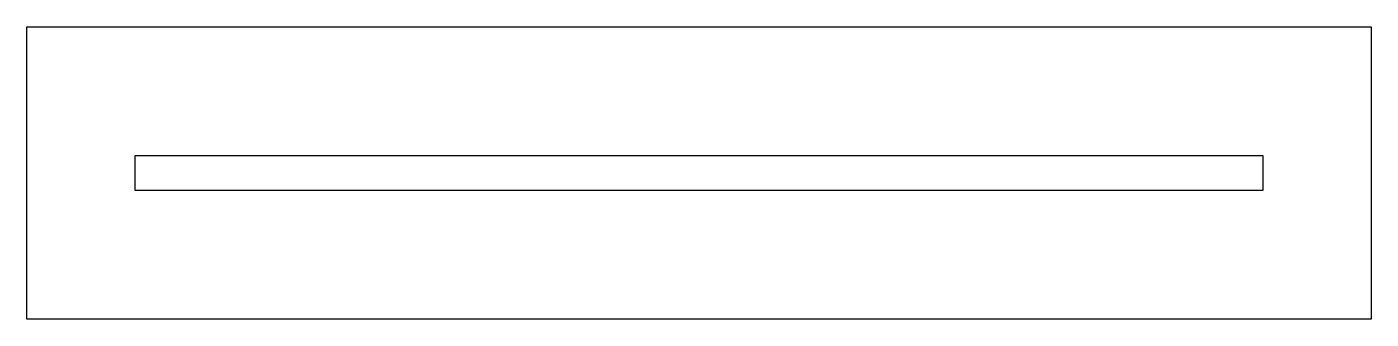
# Model space of a CAD drawing. Extents: x -58 to 58, y -12 to 12.
import ezdxf

# ---------------------------------------------------------------- set-up
doc = ezdxf.new("R2010")
doc.units = 0
doc.layers.get('0').update_dxf_attribs({"linetype": 'continuous'})

# ---------------------------------------------------------------- blocks, each defined once
blk = doc.blocks.new('SKETCH002')
at = {"color": 7}
for points in [[(-57.5, 12.5), (57.5, 12.5), (57.5, -12.5), (-57.5, -12.5)], [(-48.25, 1.5), (48.25, 1.5), (48.25, -1.5), (-48.25, -1.5)]]:
    blk.add_lwpolyline(points, close=True, dxfattribs=at)

msp = doc.modelspace()

# ---------------------------------------------------------------- block references
at = {"color": 7}
msp.add_blockref('SKETCH002', (0, 0), dxfattribs=at)

doc.saveas('drawing.dxf')
